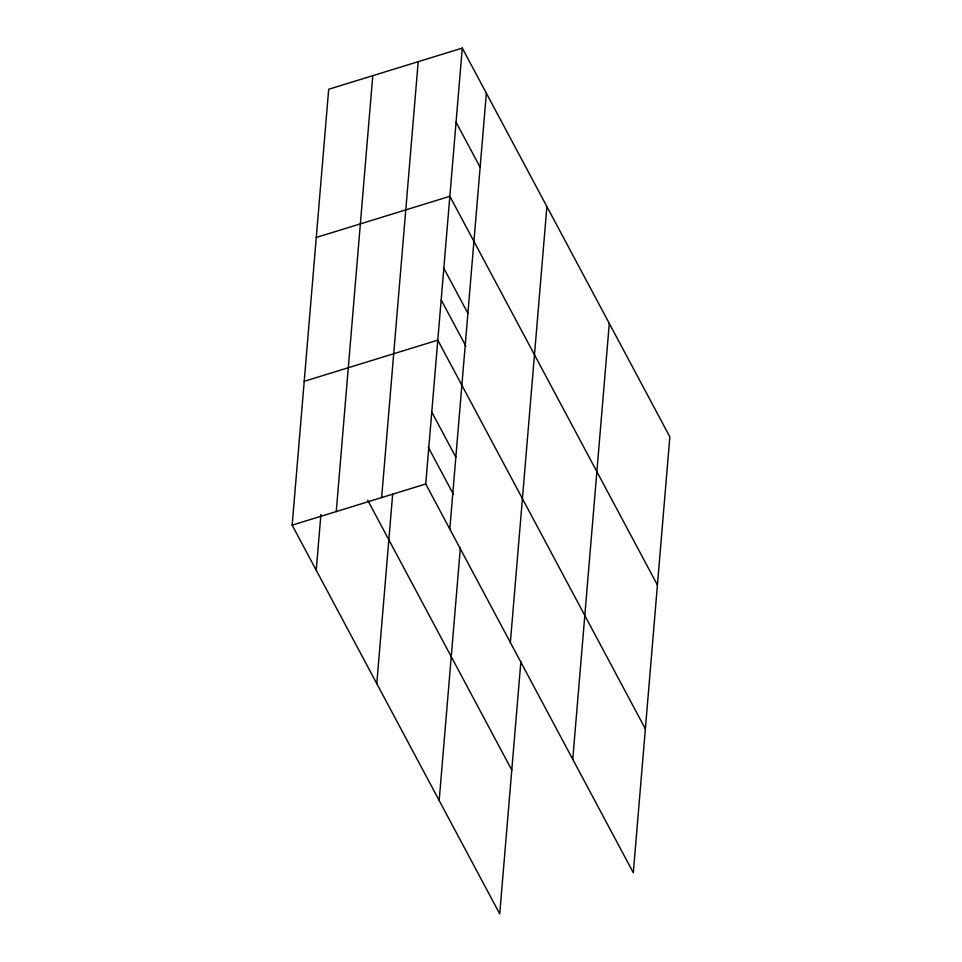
<?xml version="1.0" encoding="UTF-8"?>
<svg xmlns="http://www.w3.org/2000/svg" width="962" height="962" viewBox="0 0 962 962"><rect width="100%" height="100%" fill="white"/><g stroke="black" fill="none" stroke-linecap="round" stroke-linejoin="round"><path stroke-width="1.44" d="M520.887 661.435L499.723 913.9L292.159 525.156L328.691 89.262L462.277 48.1L669.841 436.844L633.309 872.738L425.733 483.994L462.277 48.1M316.233 570.25L320.911 514.466M336.243 511.58L372.775 75.673M381.649 497.582L418.193 61.688M376.791 683.657L392.652 494.3M449.807 529.088L486.351 93.182M439.177 800.492L460.341 548.027M510.365 642.496L546.897 206.589M572.751 759.331L609.295 323.436M316.27 237.47L449.855 196.308L657.419 585.04M304.22 381.313L437.794 340.151L645.358 728.895M292.159 525.156L425.733 483.994M456.06 122.198L480.134 167.292M443.819 268.23L467.893 313.311M441.366 300.264L465.897 346.212M431.77 412.073L455.844 457.166M428.234 447.162L453.475 494.42M367.724 500.252L511.784 770.057"/></g></svg>
